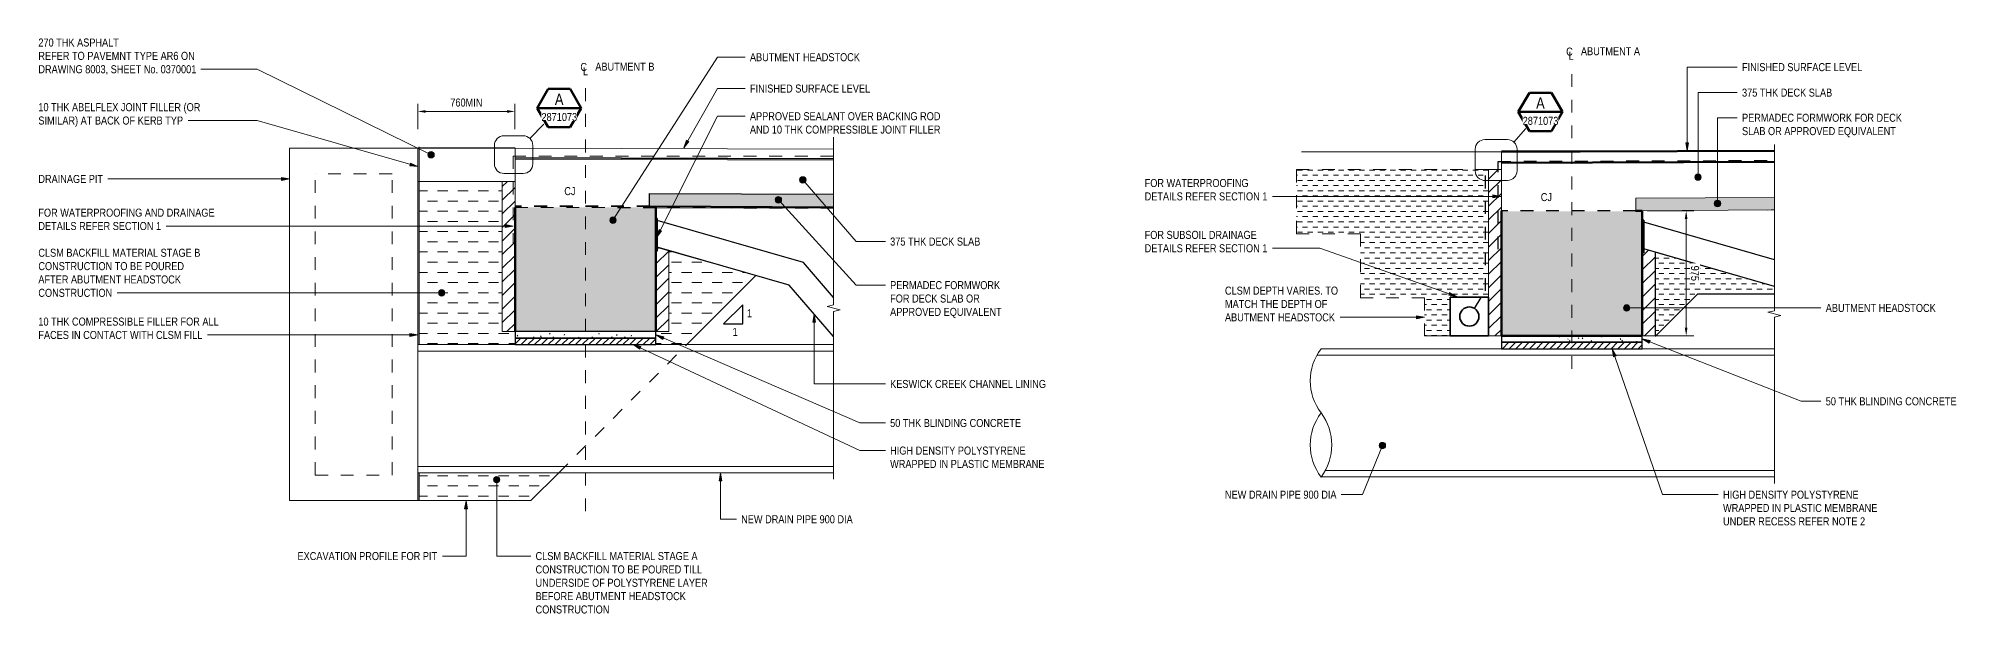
# Model space of a CAD drawing. Header units: metres. Extents: x 577.3 to 602, y 1.8 to 21.
# Drawn here: x 586.03 to 601.01, y 15.84 to 20.33 of the extents above; entities that cross this region are included whole.
import ezdxf

# ---------------------------------------------------------------- set-up
doc = ezdxf.new("R2010")
doc.units = ezdxf.units.M
doc.linetypes.add('JacobsDash', pattern=[0.0045, 0.003, -0.0015])
doc.linetypes.add('JacobsGridLine', pattern=[0.0145, 0.01, -0.001, 0.0025, -0.001])
doc.layers.get('Defpoints').update_dxf_attribs({"color": 41})
for name, color, linetype, lineweight in [('BRIDGE-ABUTMENT-CONC', 7, 'Continuous', 50), ('BRIDGE-FRAMING-LINE-18-HID', 7, 'JacobsDash', 18), ('D-BDGE', 7, 'Continuous', 13), ('D-BDGE-18-SOLID', 7, 'Continuous', 9), ('D-BDGE-FLOOR', 7, 'Continuous', 50), ('D-BDGE-FLOOR-HID', 7, 'JacobsDash', 18), ('D-BDGE-FRAMING', 7, 'Continuous', 50), ('D-BDGE-LINE', 7, 'Continuous', 9), ('D-ENHA-GEN-ANNO-SYMB', 7, 'Continuous', 9), ('D-ENHA-GEN-LINE', 7, 'Continuous', 18), ('D-ENHA-GEN-LINE-GRIDS', 7, 'Continuous', 9), ('D-ENHA-TEXT', 7, 'Continuous', 9), ('D-ENHA-TEXT-DIMS', 7, 'Continuous', 9)]:
    doc.layers.add(name, color=color, linetype=linetype, lineweight=lineweight)
doc.styles.add('Arial Narrow', font='ARIALN.TTF', dxfattribs={"height": 0.0625})
doc.styles.add('Arial Narrow_2', font='ARIALN.TTF', dxfattribs={"height": 0.0875})
doc.dimstyles.new('Dimension_Standard_O__mm_', dxfattribs={"dimscale": 0.3048, "dimtxt": 0.063964, "dimasz": 0.205052, "dimexe": 0.19685, "dimexo": 0.123031, "dimgap": 0.123031, "dimtad": 1, "dimdec": 0, "dimlfac": 1000, "dimzin": 0, "dimdsep": 46, "dimtxsty": 'Arial Narrow', "dimsah": 1, "dimcen": 0.09, "dimaunit": 1, "dimadec": 4, "dimazin": 0, "dimtfac": 1, "dimtdec": 4, "dimtix": 1, "dimtmove": 0, "dimatfit": 3, "dimfxl": 1, "dimtvp": 1, "dimtfill": 1, "dimtolj": 1, "dimtzin": 0, "dimlwd": 18, "dimlwe": 18, "dimarcsym": 2})
pattern_1 = [(45, (590.657, 17.949), (-0.053033, 0.053033), [])]
pattern_2 = [(45, (598.16057, 17.81), (-0.053033, 0.053033), [])]
pattern_3 = [(0, (598.160573, 17.81), (0.04032, 0.04032), [0.04032, -0.04032])]

# ---------------------------------------------------------------- blocks, each defined once
blk = doc.blocks.new('07_STR_DPS_PermadecPanel - 07_STR_DPS_PermadecPanel-5973115-DRG-2871073 - SECTION 02')
at = {"layer": 'D-BDGE-FRAMING', "lineweight": 18}
for p, q in [((-588.662, 19.015), (-588.662, 19.009)), ((-587.225, 19.011), (-588.662, 19.015)), ((-588.662, 19.009), (-587.225, 19.005))]:
    blk.add_line(p, q, dxfattribs=at)
blk = doc.blocks.new('CS_DET_BreakLine_ViewScale - CS_Std BreakLine-7767447-DRG-2871073 - SECTION 02')
at = {"layer": 'D-BDGE-LINE'}
for p, q in [((-587.225, 19.56), (-587.225, 18.25)), ((-587.225, 18.25), (-587.275, 18.238)), ((-587.275, 18.238), (-587.175, 18.213)), ((-587.175, 18.213), (-587.225, 18.2)), ((-587.225, 18.2), (-587.225, 16.891))]:
    blk.add_line(p, q, dxfattribs=at)
blk = doc.blocks.new('CS_DET_Pile-Column_BreakLine - Tubular BreakLine-6260738-DRG-2871073 - SECTION 03')
at = {"layer": 'D-BDGE-LINE', "color": 143, "lineweight": 18, "true_color": 0x78aac8}
for centre, start, end in [((579.635, 17.658), 142.9573, 217.0427), ((579.635, 17.158), 142.9573, 217.0427), ((578.973, 17.158), 322.9573, 37.0427)]:
    blk.add_arc(centre, 0.415, start, end, dxfattribs=at)
blk = doc.blocks.new('CS_DET_BreakLine_ViewScale - CS_Std BreakLine-7767467-DRG-2871073 - SECTION 03')
at = {"layer": 'D-BDGE-LINE'}
for p, q in [((582.844, 19.502), (582.844, 18.205)), ((582.844, 18.205), (582.794, 18.193)), ((582.794, 18.193), (582.894, 18.168)), ((582.894, 18.168), (582.844, 18.155)), ((582.844, 18.155), (582.844, 16.858))]:
    blk.add_line(p, q, dxfattribs=at)
blk = doc.blocks.new('CS_Annot_Centreline Symbol1 - CS_Annot_Centreline Symbol-5309845-DRG-2871073 - SECTION 02')
at = {"layer": 'D-ENHA-GEN-LINE', "lineweight": 9, "char_height": 0.0625, "attachment_point": 1, "style": 'Arial Narrow'}
for s, insert, width in [('C  ', (-589.202, 20.138), 0.11023), ('L', (-589.182, 20.105), 0.0481)]:
    blk.add_mtext(s, dxfattribs=dict(at, insert=insert, width=width))
blk = doc.blocks.new('DIMBLOCK9-DRG-2871073 - SECTION 02')
at = {"layer": 'D-ENHA-TEXT-DIMS', "color": 0, "lineweight": 18, "transparency": 16777216}
for p, q in [((588.993, 19.622), (588.993, 19.82)), ((589.753, 19.621), (589.753, 19.82)), ((589.691, 19.76), (589.056, 19.76))]:
    blk.add_line(p, q, dxfattribs=at)
at = {"layer": 'D-ENHA-TEXT-DIMS', "color": 0, "transparency": 16777216}
for points in [[(589.056, 19.77), (589.056, 19.749), (588.993, 19.76)], [(589.691, 19.77), (589.691, 19.749), (589.753, 19.76)]]:
    blk.add_solid(points, dxfattribs=at)
at = {"layer": 'Defpoints', "color": 0, "transparency": 16777216}
for p in [(588.993, 19.76), (588.993, 19.584), (589.753, 19.583)]:
    blk.add_point(p, dxfattribs=at)
at = {"layer": 'D-ENHA-TEXT-DIMS', "color": 0, "lineweight": 18, "transparency": 16777216, "insert": (589.373, 19.829), "char_height": 0.0625, "width": 0.3253, "attachment_point": 5, "style": 'Arial Narrow', "bg_fill": 3, "box_fill_scale": 1.1, "bg_fill_color": 256, "bg_fill_true_color": 13158600, "bg_fill_transparency": 0}
blk.add_mtext('\\A1;760MIN', dxfattribs=at)
blk = doc.blocks.new('Drafting View - DetailHead-4939574-DRG-2871073 - SECTION 02')
at = {"layer": 'D-ENHA-GEN-ANNO-SYMB', "lineweight": 50}
for p, q in [((-589.454, 19.936), (-589.541, 19.786)), ((-589.281, 19.936), (-589.454, 19.936)), ((-589.195, 19.786), (-589.281, 19.936)), ((-589.541, 19.786), (-589.195, 19.786)), ((-589.541, 19.786), (-589.454, 19.636)), ((-589.281, 19.636), (-589.195, 19.786)), ((-589.454, 19.636), (-589.281, 19.636))]:
    blk.add_line(p, q, dxfattribs=at)
blk = doc.blocks.new('DIMBLOCK10-DRG-2871073 - SECTION 03')
at = {"layer": 'D-ENHA-TEXT-DIMS', "color": 0, "lineweight": 18, "transparency": 16777216}
for p, q in [((598.593, 18.985), (598.959, 18.985)), ((598.899, 18.922), (598.899, 18.072)), ((598.593, 18.01), (598.959, 18.01))]:
    blk.add_line(p, q, dxfattribs=at)
at = {"layer": 'D-ENHA-TEXT-DIMS', "color": 0, "transparency": 16777216}
for points in [[(598.909, 18.922), (598.888, 18.922), (598.899, 18.985)], [(598.909, 18.072), (598.888, 18.072), (598.899, 18.01)]]:
    blk.add_solid(points, dxfattribs=at)
at = {"layer": 'Defpoints', "color": 0, "transparency": 16777216}
for p in [(598.556, 18.985), (598.556, 18.01), (598.899, 18.01)]:
    blk.add_point(p, dxfattribs=at)
at = {"layer": 'D-ENHA-TEXT-DIMS', "color": 0, "lineweight": 18, "transparency": 16777216, "insert": (598.968, 18.497), "char_height": 0.0625, "width": 0.14255, "attachment_point": 5, "rotation": 270.0001, "style": 'Arial Narrow', "bg_fill": 3, "box_fill_scale": 1.1, "bg_fill_color": 256, "bg_fill_true_color": 13158600, "bg_fill_transparency": 0}
blk.add_mtext('\\A1;975', dxfattribs=at)
blk = doc.blocks.new('CS_Annot_Centreline Symbol1 - CS_Annot_Centreline Symbol-5309845-DRG-2871073 - SECTION 03')
at = {"layer": 'D-ENHA-GEN-LINE', "lineweight": 9, "char_height": 0.0625, "attachment_point": 1, "style": 'Arial Narrow'}
for s, insert, width in [('C  ', (581.218, 20.258), 0.11023), ('L', (581.237, 20.225), 0.0481)]:
    blk.add_mtext(s, dxfattribs=dict(at, insert=insert, width=width))
blk = doc.blocks.new('Drafting View - DetailHead-4939574-DRG-2871073 - SECTION 03')
at = {"layer": 'D-ENHA-GEN-ANNO-SYMB', "lineweight": 50}
for p, q in [((580.931, 19.906), (580.844, 19.756)), ((581.104, 19.906), (580.931, 19.906)), ((581.19, 19.756), (581.104, 19.906)), ((580.844, 19.756), (581.19, 19.756)), ((580.844, 19.756), (580.931, 19.606)), ((581.104, 19.606), (581.19, 19.756)), ((580.931, 19.606), (581.104, 19.606))]:
    blk.add_line(p, q, dxfattribs=at)

msp = doc.modelspace()

# ---------------------------------------------------------------- hatches: boundary and pattern name
at = {"layer": 'BRIDGE-ABUTMENT-CONC', "true_color": 0xc0c0c0}
for points in [[(590.8539, 18.042), (590.8539, 19.0114), (589.7539, 19.0114), (589.7539, 18.042)], [(597.4556, 18.0098), (598.5556, 18.0098), (598.5556, 18.9849), (598.5027, 18.9849), (598.5027, 18.9804), (597.4627, 18.9804), (597.4627, 18.9849), (597.4556, 18.9849), (597.4556, 18.3779)], [(598.5556, 18.9849), (598.5556, 18.9849), (598.5027, 18.9849)], [(598.5556, 18.0098), (598.5556, 18.0099), (598.5556, 18.9849)]]:
    msp.add_hatch(color=9, dxfattribs=at).paths.add_polyline_path(points)
at = {"layer": 'D-BDGE-LINE', "true_color": 0xd8d8d8}
h = msp.add_hatch(color=254, dxfattribs=at)
h.paths.add_polyline_path([(589.0037, 16.7236), (589.0037, 16.941), (588.9937, 16.941), (588.9937, 16.7236)])
h.paths.add_polyline_path([(588.9937, 17.941), (589.0037, 17.941), (589.0037, 19.2136), (588.9937, 19.2136), (588.9937, 18.042)])
at = {"layer": 'D-BDGE-LINE'}
h = msp.add_hatch(dxfattribs=at)
h.set_pattern_fill('FP_5', color=256, style=0, pattern_type=2)
h.set_pattern_definition([(0, (590.657, 17.949), (0.07938, 0.07937), [0.07938, -0.07938])])
h.paths.add_polyline_path([(589.8779, 16.7236), (590.0952, 16.941), (589.0037, 16.941), (589.0037, 16.7236), (589.7542, 16.7236)])
h.paths.add_polyline_path([(590.8541, 17.941), (591.0952, 17.941), (591.6333, 18.4791), (590.9545, 18.6737), (590.9545, 18.042), (590.8541, 18.042), (590.854, 17.941)])
h.paths.add_polyline_path([(589.7539, 17.941), (589.7542, 17.941), (589.7539, 18.0427), (589.6537, 18.0427), (589.6537, 19.2128), (589.0037, 19.2128), (589.0037, 17.941), (589.6537, 17.941)])
h = msp.add_hatch(dxfattribs=at)
h.set_pattern_fill('FP_4', color=256, style=0, pattern_type=2)
h.set_pattern_definition(pattern_1)
h.paths.add_polyline_path([(589.6537, 18.0427), (589.7537, 18.0427), (589.7537, 19.2128), (589.6537, 19.2128), (589.6537, 18.985)])
h = msp.add_hatch(dxfattribs=at)
h.set_pattern_fill('FP_9', color=256, style=0, pattern_type=2)
h.set_pattern_definition(pattern_3)
h.paths.add_polyline_path([(597.0556, 18.0098), (597.0556, 18.3098), (597.3556, 18.3098), (597.3556, 19.3062), (595.8556, 19.3062), (595.8556, 18.8062), (596.3556, 18.8062), (596.3556, 18.3062), (596.8556, 18.3062), (596.8556, 18.0098)])
h = msp.add_hatch(dxfattribs=at)
h.set_pattern_fill('FP_8', color=256, style=0, pattern_type=2)
h.set_pattern_definition(pattern_2)
h.paths.add_polyline_path([(597.4556, 18.0098), (597.4556, 19.3062), (597.3556, 19.3062), (597.3556, 18.0098)])
at = {"layer": 'D-BDGE-LINE', "true_color": 0xc7ffc7}
for points in [[(592.2412, 19.0136), (592.2412, 19.1113), (590.8045, 19.1189), (590.8036, 19.0206), (591.217, 19.0186)], [(598.5056, 18.9849), (599.5878, 18.9912), (599.5878, 19.0891), (598.5054, 19.0832), (598.5056, 18.9879)]]:
    msp.add_hatch(color=254, dxfattribs=at).paths.add_polyline_path(points)
at = {"layer": 'D-BDGE-LINE'}
h = msp.add_hatch(dxfattribs=at)
h.set_pattern_fill('FP_4', color=256, style=0, pattern_type=2)
h.set_pattern_definition(pattern_1)
h.paths.add_polyline_path([(590.954, 18.042), (590.954, 18.673), (590.854, 18.7017), (590.8541, 18.042)])
h = msp.add_hatch(dxfattribs=at)
h.set_pattern_fill('FP_8', color=256, style=0, pattern_type=2)
h.set_pattern_definition(pattern_2)
h.paths.add_polyline_path([(598.6557, 18.0104), (598.6557, 18.6625), (598.5557, 18.6912), (598.5557, 18.0104)])
h = msp.add_hatch(dxfattribs=at)
h.set_pattern_fill('FP_9', color=256, style=0, pattern_type=2)
h.set_pattern_definition(pattern_3)
h.paths.add_polyline_path([(598.6616, 18.0104), (598.9893, 18.338), (599.5878, 18.3382), (599.5878, 18.3952), (598.6557, 18.6625), (598.6557, 18.0104)])
h = msp.add_hatch(dxfattribs=at)
h.set_pattern_fill('FP_6', color=256, style=0, pattern_type=2)
h.set_pattern_definition([(0, (590.657003, 17.949), (0.2032, 0.0508), [0.00838, -0.14402, 0.00838, -0.14402, -0.8128]), (0, (590.657003, 17.949), (0.2032, 0.0508), [-0.3048, 0.00838, -0.29642, 0.00838, -0.14402, -0.3556]), (0, (590.657003, 17.949), (0.2032, 0.0508), [-0.762, 0.00838, -0.09322, 0.00838, -0.24562]), (120, (590.733003, 17.974), (-0.145594, 0.1505764), [0.00838, -0.14402, 0.00838, -0.14402, -0.8128]), (120, (590.733003, 17.974), (-0.145594, 0.1505764), [-0.3048, 0.00838, -0.29642, 0.00838, -0.14402, -0.3556]), (120, (590.733003, 17.974), (-0.145594, 0.1505764), [-0.762, 0.00838, -0.09322, 0.00838, -0.24562]), (240, (590.758003, 18.076), (-0.057606, -0.2013764), [0.00838, -0.14402, 0.00838, -0.14402, -0.8128]), (240, (590.758003, 18.076), (-0.057606, -0.2013764), [-0.3048, 0.00838, -0.29642, 0.00838, -0.14402, -0.3556]), (240, (590.758003, 18.076), (-0.057606, -0.2013764), [-0.762, 0.00838, -0.09322, 0.00838, -0.24562])])
h.paths.add_polyline_path([(589.7542, 17.992), (590.8541, 17.992), (590.8539, 18.042), (589.7539, 18.042), (589.7539, 17.992)])
h = msp.add_hatch(dxfattribs=at)
h.set_pattern_fill('FP_7', color=256, style=0, pattern_type=2)
h.set_pattern_definition([(45, (590.657003, 17.949), (-0.0265165, 0.0265165), [])])
h.paths.add_polyline_path([(590.8538, 17.941), (590.8538, 17.992), (589.7542, 17.992), (589.7542, 17.941)])
h = msp.add_hatch(dxfattribs=at)
h.set_pattern_fill('FP_10', color=256, style=0, pattern_type=2)
h.set_pattern_definition([(0, (598.160573, 17.81), (0.2032, 0.0508), [0.00838, -0.14402, 0.00838, -0.14402, -0.8128]), (0, (598.160573, 17.81), (0.2032, 0.0508), [-0.3048, 0.00838, -0.29642, 0.00838, -0.14402, -0.3556]), (0, (598.160573, 17.81), (0.2032, 0.0508), [-0.762, 0.00838, -0.09322, 0.00838, -0.24562]), (120, (598.236573, 17.836), (-0.145594, 0.1505764), [0.00838, -0.14402, 0.00838, -0.14402, -0.8128]), (120, (598.236573, 17.836), (-0.145594, 0.1505764), [-0.3048, 0.00838, -0.29642, 0.00838, -0.14402, -0.3556]), (120, (598.236573, 17.836), (-0.145594, 0.1505764), [-0.762, 0.00838, -0.09322, 0.00838, -0.24562]), (240, (598.261573, 17.937), (-0.057606, -0.2013764), [0.00838, -0.14402, 0.00838, -0.14402, -0.8128]), (240, (598.261573, 17.937), (-0.057606, -0.2013764), [-0.3048, 0.00838, -0.29642, 0.00838, -0.14402, -0.3556]), (240, (598.261573, 17.937), (-0.057606, -0.2013764), [-0.762, 0.00838, -0.09322, 0.00838, -0.24562])])
h.paths.add_polyline_path([(597.4556, 17.9595), (598.5556, 17.9595), (598.5556, 18.0095), (597.4555, 18.0095), (597.4556, 17.9595)])
h = msp.add_hatch(dxfattribs=at)
h.set_pattern_fill('FP_11', color=256, style=0, pattern_type=2)
h.set_pattern_definition([(45, (598.160573, 17.81), (-0.0265165, 0.0265165), [])])
h.paths.add_polyline_path([(598.5556, 17.9085), (598.5556, 17.9595), (597.4555, 17.9595), (597.4556, 17.9085), (597.7905, 17.9085)])
at = {"layer": 'D-ENHA-TEXT'}
for points in [[(591.0706, 19.4767), (591.1113, 19.5254), (591.0922, 19.5364)], [(598.906, 19.4528), (598.917, 19.5153), (598.895, 19.5153)], [(588.994, 19.3297), (588.9369, 19.3575), (588.9309, 19.3364)], [(587.9933, 19.2331), (587.9308, 19.2441), (587.9308, 19.2221)], [(597.4508, 19.0972), (597.3883, 19.1082), (597.3883, 19.0861)], [(589.738, 18.8659), (589.6755, 18.8769), (589.6755, 18.8549)], [(590.86, 18.7782), (590.8979, 18.8291), (590.8782, 18.839)], [(597.1071, 18.3153), (597.0518, 18.3465), (597.0445, 18.3257)], [(592.0895, 18.1789), (592.0785, 18.1164), (592.1005, 18.1164)], [(596.855, 18.1537), (596.7925, 18.1648), (596.7925, 18.1427)], [(588.994, 18.0163), (588.9315, 18.0273), (588.9315, 18.0053)], [(590.8546, 18.0169), (590.9076, 17.982), (590.9163, 18.0022)], [(598.5552, 17.9847), (598.6094, 17.9517), (598.6174, 17.9722)], [(590.6748, 17.9425), (590.7268, 17.9061), (590.7361, 17.926)], [(598.3214, 17.9086), (598.3313, 17.8459), (598.3522, 17.8531)], [(591.3572, 16.9405), (591.3462, 16.878), (591.3682, 16.878)], [(589.3708, 16.7222), (589.3597, 16.6597), (589.3818, 16.6597)]]:
    msp.add_hatch(color=256, dxfattribs=at).paths.add_polyline_path(points)
h = msp.add_hatch(color=256, dxfattribs=at)
edge = h.paths.add_edge_path()
edge.add_arc((589.0975, 19.4218), 0.025, 0, 360)
h = msp.add_hatch(color=256, dxfattribs=at)
edge = h.paths.add_edge_path()
edge.add_arc((592.0007, 19.2258), 0.025, 0, 360)
h = msp.add_hatch(color=256, dxfattribs=at)
edge = h.paths.add_edge_path()
edge.add_arc((598.9913, 19.2475), 0.025, 0, 360)
h = msp.add_hatch(color=256, dxfattribs=at)
edge = h.paths.add_edge_path()
edge.add_arc((591.8101, 19.0702), 0.025, 0, 360)
h = msp.add_hatch(color=256, dxfattribs=at)
edge = h.paths.add_edge_path()
edge.add_arc((599.1432, 19.0414), 0.025, 0, 360)
h = msp.add_hatch(color=256, dxfattribs=at)
edge = h.paths.add_edge_path()
edge.add_arc((590.5183, 18.9117), 0.025, 0, 360)
h = msp.add_hatch(color=256, dxfattribs=at)
edge = h.paths.add_edge_path()
edge.add_arc((589.1805, 18.3449), 0.025, 0, 360)
h = msp.add_hatch(color=256, dxfattribs=at)
edge = h.paths.add_edge_path()
edge.add_arc((598.4341, 18.227), 0.025, 0, 360)
h = msp.add_hatch(color=256, dxfattribs=at)
edge = h.paths.add_edge_path()
edge.add_arc((596.5267, 17.1534), 0.025, 0, 360)
h = msp.add_hatch(color=256, dxfattribs=at)
edge = h.paths.add_edge_path()
edge.add_arc((589.6102, 16.887), 0.025, 0, 360)

# ---------------------------------------------------------------- linework, layer by layer
at = {"layer": 'BRIDGE-ABUTMENT-CONC'}
for p, q in [((589.7539, 19.0114), (589.7539, 18.042)), ((590.8539, 18.042), (590.8539, 19.0114)), ((597.4556, 18.9849), (597.4556, 18.0098)), ((598.5027, 18.9849), (598.5556, 18.9849)), ((598.5556, 18.0098), (598.5556, 18.9849)), ((598.5556, 18.9849), (598.5556, 18.9849)), ((589.7539, 18.042), (589.7539, 18.042)), ((590.8539, 18.042), (590.8539, 18.042)), ((597.4556, 18.0098), (598.5556, 18.0098)), ((598.5556, 18.0098), (598.5556, 18.0099))]:
    msp.add_line(p, q, dxfattribs=at)
at = {"layer": 'BRIDGE-FRAMING-LINE-18-HID', "color": 8, "true_color": 0x808080}
for p, q in [((589.7539, 19.0114), (590.8039, 19.0113)), ((590.804, 19.0113), (590.8539, 19.0113)), ((597.4556, 18.9849), (597.4604, 18.9849)), ((598.5556, 18.0099), (597.4556, 18.0099))]:
    msp.add_line(p, q, dxfattribs=at)
at = {"layer": 'D-BDGE', "color": 143, "lineweight": 18, "true_color": 0x78aac8}
for p, q in [((589.0037, 19.2128), (589.0037, 19.4836)), ((588.9931, 19.4736), (587.9931, 19.4736)), ((587.9931, 16.7236), (587.9931, 19.4736)), ((588.9931, 16.7236), (588.9931, 19.4736)), ((588.9931, 17.941), (592.2412, 17.941)), ((588.9931, 17.891), (592.2412, 17.891)), ((596.0154, 17.8585), (599.5878, 17.8585)), ((596.0478, 17.9085), (599.5878, 17.9085)), ((588.9931, 16.991), (592.2412, 16.991)), ((588.9931, 16.941), (592.2412, 16.941)), ((596.0799, 16.9585), (599.5878, 16.9585)), ((596.0478, 16.9085), (599.5878, 16.9085)), ((587.9931, 16.7236), (588.9931, 16.7236))]:
    msp.add_line(p, q, dxfattribs=at)
at = {"layer": 'D-BDGE', "lineweight": 25}
for p, q in [((589.7537, 19.4728), (588.9931, 19.4728)), ((590.8036, 19.0206), (590.8036, 19.1196)), ((590.8036, 19.1196), (592.2412, 19.1152)), ((599.5878, 18.3952), (598.6557, 18.6625)), ((598.6557, 18.6625), (598.6557, 18.0104)), ((598.6616, 18.0104), (598.9893, 18.338)), ((598.9893, 18.338), (599.5878, 18.3382)), ((591.5309, 18.252), (591.3809, 18.102)), ((591.5309, 18.102), (591.5309, 18.252)), ((590.8541, 18.042), (589.7539, 18.042)), ((589.7539, 18.042), (589.7539, 17.992)), ((589.7539, 17.992), (590.8541, 17.992)), ((590.8541, 17.992), (589.7539, 17.992)), ((589.7539, 17.992), (589.7539, 17.941)), ((590.8541, 17.992), (590.8541, 18.042)), ((590.8541, 17.941), (590.8541, 17.992)), ((591.3809, 18.102), (591.5309, 18.102)), ((598.5556, 18.0095), (597.4555, 18.0095)), ((597.4555, 18.0095), (597.4555, 17.9595)), ((598.5556, 17.9595), (598.5556, 18.0095)), ((598.6557, 18.0104), (598.6616, 18.0104)), ((589.7539, 17.941), (590.8541, 17.941)), ((597.4555, 17.9595), (598.5556, 17.9595)), ((598.5556, 17.9595), (597.4555, 17.9595)), ((597.4555, 17.9595), (597.4555, 17.9085)), ((597.4555, 17.9085), (598.5556, 17.9085)), ((598.5556, 17.9085), (598.5556, 17.9595))]:
    msp.add_line(p, q, dxfattribs=at)
at = {"layer": 'D-BDGE', "linetype": 'JacobsDash', "lineweight": 18}
for p, q in [((589.7386, 19.4108), (592.2412, 19.4108)), ((589.7386, 19.4108), (589.7386, 18.7233)), ((597.3556, 19.3062), (595.8556, 19.3062)), ((595.8556, 19.3062), (595.8556, 18.8062)), ((595.8556, 18.8062), (596.3556, 18.8062)), ((596.3556, 18.8062), (596.3556, 18.3062)), ((596.3556, 18.3062), (596.8556, 18.3062)), ((596.8556, 18.3062), (596.8556, 18.0098)), ((590.0952, 16.941), (591.0952, 17.941))]:
    msp.add_line(p, q, dxfattribs=at)
at = {"layer": 'D-BDGE', "lineweight": 35}
for p, q in [((589.7573, 19.397), (592.2412, 19.3909)), ((597.0556, 18.3098), (597.3556, 18.3098)), ((597.0556, 18.0098), (597.0556, 18.3098)), ((597.3556, 18.3098), (597.3556, 18.0098)), ((597.3556, 18.0098), (597.0556, 18.0098))]:
    msp.add_line(p, q, dxfattribs=at)
at = {"layer": 'D-BDGE', "lineweight": 18}
for p, q in [((597.4556, 19.4456), (595.8956, 19.4456)), ((589.0037, 19.2136), (588.9937, 19.2136)), ((588.9937, 19.2136), (588.9937, 17.941)), ((589.0037, 17.941), (589.0037, 19.2136)), ((596.8556, 18.0098), (597.0556, 18.0098)), ((588.9937, 17.941), (589.0037, 17.941)), ((589.0037, 16.941), (588.9937, 16.941)), ((588.9937, 16.941), (588.9937, 16.7236)), ((589.0037, 16.7236), (589.0037, 16.941)), ((588.9937, 16.7236), (589.0037, 16.7236))]:
    msp.add_line(p, q, dxfattribs=at)
at = {"layer": 'D-BDGE', "linetype": 'JacobsDash', "lineweight": 25}
for p, q in [((597.4306, 19.3699), (599.5878, 19.3776)), ((597.4306, 18.6849), (597.4306, 19.3699)), ((597.3306, 18.3598), (597.3306, 19.3062)), ((598.5056, 18.9849), (597.4556, 18.9849)), ((597.2454, 18.2234), (597.3306, 18.3598))]:
    msp.add_line(p, q, dxfattribs=at)
at = {"layer": 'D-BDGE', "color": 143, "linetype": 'JacobsDash', "lineweight": 18, "true_color": 0x78aac8}
for p, q in [((588.1931, 16.9236), (588.1931, 19.2736)), ((588.7931, 19.2736), (588.1931, 19.2736)), ((588.7931, 16.9236), (588.7931, 19.2736)), ((588.1931, 16.9236), (588.7931, 16.9236))]:
    msp.add_line(p, q, dxfattribs=at)
at = {"layer": 'D-BDGE', "lineweight": 9}
for p, q in [((589.6537, 19.2128), (589.6537, 18.0427)), ((589.7537, 19.2128), (589.6537, 19.2128)), ((589.7537, 18.0427), (589.7537, 19.2128)), ((597.3556, 19.3062), (597.3556, 18.0098)), ((597.4556, 19.3062), (597.3556, 19.3062)), ((597.4556, 18.0098), (597.4556, 19.3062)), ((590.854, 18.7017), (590.854, 18.042)), ((590.954, 18.673), (590.854, 18.7017)), ((590.954, 18.042), (590.954, 18.673)), ((598.5557, 18.6912), (598.5557, 18.0104)), ((598.6557, 18.6625), (598.5557, 18.6912)), ((598.6557, 18.0104), (598.6557, 18.6625)), ((589.6537, 18.0427), (589.7537, 18.0427)), ((590.8541, 18.042), (590.954, 18.042)), ((597.3556, 18.0098), (597.4556, 18.0098)), ((598.5557, 18.0104), (598.6557, 18.0104))]:
    msp.add_line(p, q, dxfattribs=at)
at = {"layer": 'D-BDGE', "linetype": 'JacobsDash', "lineweight": 35}
msp.add_line((590.8036, 19.0206), (589.7537, 19.0206), dxfattribs=at)
at = {"layer": 'D-BDGE', "lineweight": 40}
msp.add_line((590.8036, 19.0206), (592.2412, 19.0136), dxfattribs=at)
at = {"layer": 'D-BDGE', "color": 8, "lineweight": 25, "true_color": 0x808080}
for p, q in [((590.8637, 18.9256), (590.8537, 18.9256)), ((590.8637, 18.9256), (590.8637, 18.6706)), ((592.0048, 18.5806), (590.8637, 18.9078)), ((598.5683, 18.9116), (598.5583, 18.9116)), ((598.5683, 18.9116), (598.5683, 18.6566)), ((599.5878, 18.6033), (598.5683, 18.8956)), ((590.8637, 18.6706), (590.8538, 18.6706)), ((591.8936, 18.4044), (590.8637, 18.6998)), ((592.2412, 18.3086), (592.0048, 18.5806)), ((598.5683, 18.6566), (598.5583, 18.6566)), ((599.5878, 18.3952), (598.5683, 18.6876)), ((592.2412, 18.0045), (591.8936, 18.4044))]:
    msp.add_line(p, q, dxfattribs=at)
at = {"layer": 'D-BDGE', "lineweight": 35}
msp.add_circle((597.2056, 18.1598), 0.075, dxfattribs=at)
at = {"layer": 'D-BDGE-18-SOLID'}
for p, q in [((589.6537, 19.2128), (589.0037, 19.2128)), ((589.0037, 19.2128), (589.0037, 17.941)), ((589.6537, 18.0427), (589.6537, 19.2128)), ((590.9545, 18.6737), (590.9545, 18.042)), ((591.6333, 18.4791), (590.9545, 18.6737)), ((591.0952, 17.941), (591.6333, 18.4791)), ((589.7542, 18.0427), (589.6537, 18.0427)), ((589.7542, 18.042), (589.7542, 18.0427)), ((589.7542, 17.941), (589.7542, 17.992)), ((590.8538, 17.992), (590.8538, 17.941)), ((590.9545, 18.042), (590.8541, 18.042)), ((589.0037, 17.941), (589.7542, 17.941)), ((590.0952, 16.941), (589.0037, 16.941)), ((589.0037, 16.941), (589.0037, 16.7236)), ((589.8779, 16.7236), (590.0952, 16.941)), ((589.0037, 16.7236), (589.8779, 16.7236))]:
    msp.add_line(p, q, dxfattribs=at)
at = {"layer": 'D-BDGE-18-SOLID', "color": 252, "true_color": 0x888888}
for p, q in [((590.8045, 19.1189), (590.8036, 19.0206)), ((592.2412, 19.1113), (590.8045, 19.1189)), ((599.5878, 19.0891), (598.5054, 19.0832)), ((598.5054, 19.0832), (598.5056, 18.9849)), ((590.8036, 19.0206), (592.2412, 19.0136)), ((598.5056, 18.9849), (599.5878, 18.9912))]:
    msp.add_line(p, q, dxfattribs=at)
at = {"layer": 'D-BDGE-FLOOR', "lineweight": 18}
for p, q in [((592.2412, 19.4652), (589.7539, 19.4724)), ((589.7539, 19.4724), (589.7539, 19.3874)), ((589.7539, 19.3874), (592.2412, 19.3802)), ((592.2412, 19.3789), (589.7539, 19.3863)), ((589.7539, 19.3863), (589.7539, 19.0113)), ((598.0638, 19.4479), (597.4556, 19.4461)), ((597.4556, 19.4461), (597.4556, 19.3611)), ((599.5878, 19.366), (597.4556, 19.3599)), ((597.4556, 19.3611), (598.0638, 19.3629)), ((597.4556, 19.3599), (597.4556, 18.9849)), ((599.5878, 19.4523), (598.0638, 19.4479)), ((598.0638, 19.4479), (598.0714, 19.448)), ((598.0638, 19.3629), (599.5878, 19.3673)), ((597.4556, 18.9849), (597.4627, 18.9849)), ((598.5027, 18.9879), (598.5056, 18.9879)), ((599.5357, 18.9909), (599.5878, 18.991))]:
    msp.add_line(p, q, dxfattribs=at)
at = {"layer": 'D-BDGE-FLOOR'}
for p, q in [((589.7539, 19.3873), (589.7539, 19.3874)), ((597.4556, 19.4462), (598.0679, 19.448)), ((597.4556, 19.4461), (597.4556, 19.4462)), ((597.4556, 19.36), (599.5878, 19.3661)), ((597.4556, 19.3599), (597.4556, 19.36)), ((598.0714, 19.448), (599.5878, 19.4524))]:
    msp.add_line(p, q, dxfattribs=at)
at = {"layer": 'D-BDGE-FLOOR-HID'}
for p, q in [((598.0679, 19.363), (597.4556, 19.3612)), ((598.0714, 19.363), (598.0687, 19.363)), ((599.5878, 19.3674), (598.0714, 19.363)), ((590.8539, 19.008), (589.7539, 19.0113)), ((592.2412, 19.0039), (590.854, 19.008)), ((597.4627, 18.985), (597.4556, 18.985)), ((598.5056, 18.988), (598.5027, 18.988)), ((599.5878, 18.9911), (599.5625, 18.991))]:
    msp.add_line(p, q, dxfattribs=at)
at = {"layer": 'D-ENHA-GEN-ANNO-SYMB', "lineweight": 18}
for p, q in [((589.5919, 19.4949), (589.5919, 19.3506)), ((589.8923, 19.3506), (589.8923, 19.4949)), ((597.5031, 19.54), (597.3262, 19.54)), ((597.2512, 19.465), (597.2512, 19.2973)), ((597.5781, 19.2973), (597.5781, 19.465)), ((589.6669, 19.2756), (589.8173, 19.2756)), ((597.3262, 19.2223), (597.5031, 19.2223))]:
    msp.add_line(p, q, dxfattribs=at)
for centre, start, end in [((597.3262, 19.465), 90, 180), ((597.5031, 19.465), 0, 90), ((589.6669, 19.3506), 180, 270), ((589.8173, 19.3506), 270, 0), ((597.3262, 19.2973), 180, 270), ((597.5031, 19.2973), 270, 0)]:
    msp.add_arc(centre, 0.075, start, end, dxfattribs=at)
at = {"layer": 'D-ENHA-GEN-LINE-GRIDS', "linetype": 'JacobsGridLine', "lineweight": 18}
for p, q in [((598.0056, 17.751), (598.0056, 20.1224)), ((590.3039, 16.6408), (590.3039, 20.0025))]:
    msp.add_line(p, q, dxfattribs=at)
at = {"layer": 'D-ENHA-TEXT'}
for p, q in [((587.3811, 20.089), (587.3004, 20.089)), ((587.7397, 20.089), (587.3811, 20.089)), ((591.3354, 20.183), (591.5502, 20.183)), ((598.906, 20.1055), (599.2975, 20.1055)), ((598.906, 19.4528), (598.906, 20.1055)), ((591.0706, 19.4767), (591.3354, 19.9385)), ((591.3354, 19.9385), (591.5502, 19.9385)), ((598.9913, 19.9067), (599.2975, 19.9067)), ((598.9913, 19.2475), (598.9913, 19.9067)), ((587.4021, 19.6889), (587.2012, 19.6889)), ((587.7397, 19.6889), (587.4021, 19.6889)), ((590.86, 18.7782), (591.3354, 19.7225)), ((591.3354, 19.7225), (591.5502, 19.7225)), ((599.1432, 19.7106), (599.2975, 19.7106)), ((599.1432, 19.0414), (599.1432, 19.7106)), ((591.0922, 19.5364), (591.0706, 19.4767)), ((591.0706, 19.4767), (591.1113, 19.5254)), ((591.1113, 19.5254), (591.0922, 19.5364)), ((598.917, 19.5153), (598.895, 19.5153)), ((598.895, 19.5153), (598.906, 19.4528)), ((598.906, 19.4528), (598.917, 19.5153)), ((588.9369, 19.3575), (588.9309, 19.3364)), ((588.9309, 19.3364), (588.994, 19.3297)), ((588.994, 19.3297), (588.9369, 19.3575)), ((587.241, 19.2331), (586.5745, 19.2331)), ((587.9933, 19.2331), (587.241, 19.2331)), ((587.9933, 19.2331), (587.9308, 19.2441)), ((587.9308, 19.2441), (587.9308, 19.2221)), ((587.9308, 19.2221), (587.9933, 19.2331)), ((592.0007, 19.2258), (592.4182, 18.7446)), ((591.8101, 19.0702), (592.4182, 18.4046)), ((595.7036, 19.0972), (595.6683, 19.0972)), ((597.4508, 19.0972), (595.7036, 19.0972)), ((597.4508, 19.0972), (597.3883, 19.1082)), ((597.3883, 19.1082), (597.3883, 19.0861)), ((597.3883, 19.0861), (597.4508, 19.0972)), ((589.738, 18.8659), (589.6755, 18.8769)), ((589.6755, 18.8769), (589.6755, 18.8549)), ((587.4835, 18.8659), (587.0292, 18.8659)), ((589.738, 18.8659), (587.4835, 18.8659)), ((589.6755, 18.8549), (589.738, 18.8659)), ((590.8782, 18.839), (590.86, 18.7782)), ((590.86, 18.7782), (590.8979, 18.8291)), ((590.8979, 18.8291), (590.8782, 18.839)), ((592.4182, 18.7446), (592.645, 18.7446)), ((595.8477, 18.6926), (595.6683, 18.6926)), ((596.0385, 18.6926), (595.8477, 18.6926)), ((587.3811, 18.3449), (586.6456, 18.3449)), ((589.1805, 18.3449), (587.3811, 18.3449)), ((592.4182, 18.4046), (592.645, 18.4046)), ((597.0518, 18.3465), (597.0445, 18.3257)), ((597.0445, 18.3257), (597.1071, 18.3153)), ((597.1071, 18.3153), (597.0518, 18.3465)), ((592.0895, 18.1789), (592.0785, 18.1164)), ((592.1005, 18.1164), (592.0895, 18.1789)), ((592.0895, 18.1789), (592.0895, 17.6339)), ((596.4749, 18.1537), (596.1963, 18.1537)), ((596.855, 18.1537), (596.4749, 18.1537)), ((596.855, 18.1537), (596.7925, 18.1648)), ((596.7925, 18.1648), (596.7925, 18.1427)), ((596.7925, 18.1427), (596.855, 18.1537)), ((598.4341, 18.227), (599.9512, 18.227)), ((587.4985, 18.0163), (587.3517, 18.0163)), ((588.994, 18.0163), (587.4985, 18.0163)), ((588.994, 18.0163), (588.9315, 18.0273)), ((588.9315, 18.0273), (588.9315, 18.0053)), ((588.9315, 18.0053), (588.994, 18.0163)), ((590.8546, 18.0169), (590.9076, 17.982)), ((590.9163, 18.0022), (590.8546, 18.0169)), ((590.9076, 17.982), (590.9163, 18.0022)), ((592.0785, 18.1164), (592.1005, 18.1164)), ((590.6748, 17.9425), (590.7268, 17.9061)), ((590.7361, 17.926), (590.6748, 17.9425)), ((590.7268, 17.9061), (590.7361, 17.926)), ((598.3214, 17.9086), (598.3313, 17.8459)), ((598.3522, 17.8531), (598.3214, 17.9086)), ((598.3214, 17.9086), (598.7136, 16.7705)), ((598.3313, 17.8459), (598.3522, 17.8531)), ((592.0895, 17.6339), (592.645, 17.6339)), ((599.798, 17.4986), (599.9512, 17.4986)), ((592.4469, 17.3295), (592.645, 17.3295)), ((592.4469, 17.1141), (592.645, 17.1141)), ((596.5267, 17.1534), (596.3718, 16.7705)), ((591.3572, 16.9405), (591.3462, 16.878)), ((591.3682, 16.878), (591.3572, 16.9405)), ((591.3572, 16.9405), (591.3572, 16.5784)), ((589.6102, 16.887), (589.6102, 16.2913)), ((591.3462, 16.878), (591.3682, 16.878)), ((589.3708, 16.7222), (589.3597, 16.6597)), ((589.3597, 16.6597), (589.3818, 16.6597)), ((589.3818, 16.6597), (589.3708, 16.7222)), ((589.3708, 16.7222), (589.3708, 16.2913)), ((596.2062, 16.7705), (596.2045, 16.7705)), ((596.3718, 16.7705), (596.2062, 16.7705)), ((598.7136, 16.7705), (599.1493, 16.7705)), ((591.3572, 16.5784), (591.4816, 16.5784)), ((589.1913, 16.2913), (589.1869, 16.2913)), ((589.3708, 16.2913), (589.1913, 16.2913)), ((589.6102, 16.2913), (589.8762, 16.2913))]:
    msp.add_line(p, q, dxfattribs=at)
for centre in [(589.0975, 19.4218), (592.0007, 19.2258), (598.9913, 19.2475), (591.8101, 19.0702), (599.1432, 19.0414), (590.5183, 18.9117), (589.1805, 18.3449), (598.4341, 18.227), (596.5267, 17.1534), (589.6102, 16.887)]:
    msp.add_circle(centre, 0.025, dxfattribs=at)

# ---------------------------------------------------------------- block references
at = {"layer": 'D-BDGE-FRAMING'}
msp.add_blockref('07_STR_DPS_PermadecPanel - 07_STR_DPS_PermadecPanel-5973115-DRG-2871073 - SECTION 02', (1179.466, 0), dxfattribs=at)
at = {"layer": 'D-BDGE-LINE'}
for name, p in [('CS_DET_BreakLine_ViewScale - CS_Std BreakLine-7767447-DRG-2871073 - SECTION 02', (1179.466, 0)), ('CS_DET_BreakLine_ViewScale - CS_Std BreakLine-7767467-DRG-2871073 - SECTION 03', (16.7436, 0))]:
    msp.add_blockref(name, p, dxfattribs=at)
at = {"layer": 'D-BDGE-LINE', "color": 143, "true_color": 0x78aac8}
msp.add_blockref('CS_DET_Pile-Column_BreakLine - Tubular BreakLine-6260738-DRG-2871073 - SECTION 03', (16.7436, 0), dxfattribs=at)
at = {"layer": 'D-ENHA-GEN-ANNO-SYMB', "lineweight": 50}
for name, p in [('Drafting View - DetailHead-4939574-DRG-2871073 - SECTION 02', (1179.466, 0)), ('Drafting View - DetailHead-4939574-DRG-2871073 - SECTION 03', (16.7436, 0))]:
    msp.add_blockref(name, p, dxfattribs=at)
at = {"layer": 'D-ENHA-GEN-LINE', "lineweight": 9}
for name, p in [('CS_Annot_Centreline Symbol1 - CS_Annot_Centreline Symbol-5309845-DRG-2871073 - SECTION 03', (16.7436, 0)), ('CS_Annot_Centreline Symbol1 - CS_Annot_Centreline Symbol-5309845-DRG-2871073 - SECTION 02', (1179.466, 0))]:
    msp.add_blockref(name, p, dxfattribs=at)

# ---------------------------------------------------------------- texts
at = {"layer": 'D-ENHA-TEXT', "char_height": 0.0625, "attachment_point": 1, "style": 'Arial Narrow', "bg_fill": 3, "box_fill_scale": 1, "bg_fill_color": 256, "bg_fill_transparency": 0}
for s, insert in [('270 THK ASPHALT  ', (586.0309, 20.3287)), ('CLSM BACKFILL MATERIAL STAGE B ', (586.0309, 18.6887))]:
    msp.add_mtext(s, dxfattribs=dict(at, insert=insert))
at = {"layer": 'D-ENHA-TEXT', "char_height": 0.0625, "attachment_point": 1, "style": 'Arial Narrow', "bg_fill": 3, "box_fill_scale": 1, "bg_fill_color": 256, "bg_fill_true_color": 13158600, "bg_fill_transparency": 0}
for s, insert in [('FOR WATERPROOFING ', (594.67, 19.2326)), ('FOR SUBSOIL DRAINAGE ', (594.67, 18.828))]:
    msp.add_mtext(s, dxfattribs=dict(at, insert=insert))

# ---------------------------------------------------------------- dimensions: what is measured, and where the dimension line sits
at = {"layer": 'D-ENHA-TEXT-DIMS', "lineweight": 18}
dim = msp.add_linear_dim(base=(588.9931, 19.7596), p1=(589.7531, 19.5831), p2=(588.9931, 19.5844), dimstyle='Dimension_Standard_O__mm_', override={"dimpost": '<>MIN', "dimfxl": 0.760001}, dxfattribs=at)
dim.commit()
dim.dimension.update_dxf_attribs({"geometry": 'DIMBLOCK9-DRG-2871073 - SECTION 02', "text_midpoint": (589.3731, 19.829)})

# ---------------------------------------------------------------- next in the draw order: linework, layer by layer
at = {"layer": 'D-ENHA-GEN-ANNO-SYMB', "lineweight": 18}
msp.add_line((589.8173, 19.5699), (589.6669, 19.5699), dxfattribs=at)
for centre, start, end in [((589.6669, 19.4949), 90, 180), ((589.8173, 19.4949), 0, 90)]:
    msp.add_arc(centre, 0.075, start, end, dxfattribs=at)
at = {"layer": 'D-ENHA-TEXT'}
for p, q in [((589.0975, 19.4218), (587.7397, 20.089)), ((588.994, 19.3297), (587.7397, 19.6889))]:
    msp.add_line(p, q, dxfattribs=at)

# ---------------------------------------------------------------- next in the draw order: texts
at = {"layer": 'D-ENHA-GEN-ANNO-SYMB', "char_height": 0.0875, "attachment_point": 1, "style": 'Arial Narrow_2', "bg_fill": 3, "box_fill_scale": 1, "bg_fill_color": 256, "bg_fill_transparency": 0}
for insert in [(590.0646, 19.8988), (597.7271, 19.8689)]:
    msp.add_mtext('A', dxfattribs=dict(at, insert=insert))
at = {"layer": 'D-ENHA-GEN-LINE', "lineweight": 9, "char_height": 0.0625, "attachment_point": 1, "style": 'Arial Narrow', "bg_fill": 3, "box_fill_scale": 1, "bg_fill_color": 256, "bg_fill_true_color": 13158600, "bg_fill_transparency": 0}
for s, insert in [('ABUTMENT A', (598.077, 20.2606)), ('ABUTMENT B', (590.3802, 20.1405))]:
    msp.add_mtext(s, dxfattribs=dict(at, insert=insert))
at = {"layer": 'D-ENHA-TEXT', "char_height": 0.0625, "attachment_point": 1, "style": 'Arial Narrow', "bg_fill": 3, "box_fill_scale": 1, "bg_fill_color": 256, "bg_fill_transparency": 0}
for s, insert in [('REFER TO PAVEMNT TYPE AR6 ON ', (586.0309, 20.2245)), ('ABUTMENT HEADSTOCK', (591.5877, 20.2143)), ('FINISHED SURFACE LEVEL', (591.5877, 19.9697)), ('10 THK ABELFLEX JOINT FILLER (OR ', (586.0309, 19.8244)), ('APPROVED SEALANT OVER BACKING ROD ', (591.5877, 19.7538)), ('DRAINAGE PIT', (586.0309, 19.2644)), ('CJ', (590.1381, 19.1695)), ('FOR WATERPROOFING AND DRAINAGE ', (586.0309, 19.0013)), ('375 THK DECK SLAB', (592.6825, 18.7759)), ('CONSTRUCTION TO BE POURED ', (586.0309, 18.5845)), ('PERMADEC FORMWORK ', (592.6825, 18.4359)), ('10 THK COMPRESSIBLE FILLER FOR ALL ', (586.0309, 18.1517)), ('1', (591.5639, 18.2167)), ('1', (591.4518, 18.0717)), ('KESWICK CREEK CHANNEL LINING', (592.6825, 17.6652)), ('50 THK BLINDING CONCRETE', (592.6825, 17.3607)), ('HIGH DENSITY POLYSTYRENE ', (592.6825, 17.1454)), ('NEW DRAIN PIPE 900 DIA', (591.5191, 16.6097)), ('EXCAVATION PROFILE FOR PIT', (588.0547, 16.3226)), ('CLSM BACKFILL MATERIAL STAGE A ', (589.9137, 16.3226))]:
    msp.add_mtext(s, dxfattribs=dict(at, insert=insert))
at = {"layer": 'D-ENHA-TEXT', "char_height": 0.0625, "attachment_point": 1, "style": 'Arial Narrow', "bg_fill": 3, "box_fill_scale": 1, "bg_fill_color": 256, "bg_fill_true_color": 13158600, "bg_fill_transparency": 0}
for s, insert in [('FINISHED SURFACE LEVEL', (599.335, 20.1368)), ('375 THK DECK SLAB', (599.335, 19.938)), ('PERMADEC FORMWORK FOR DECK', (599.335, 19.7419)), ('DETAILS REFER SECTION 1', (594.67, 19.1284)), ('CJ', (597.7635, 19.123)), ('DETAILS REFER SECTION 1', (594.67, 18.7238)), ('CLSM DEPTH VARIES. TO ', (595.2972, 18.3933)), ('ABUTMENT HEADSTOCK', (599.9887, 18.2582)), ('50 THK BLINDING CONCRETE', (599.9887, 17.5299)), ('NEW DRAIN PIPE 900 DIA', (595.2972, 16.8017)), ('HIGH DENSITY POLYSTYRENE ', (599.1868, 16.8017))]:
    msp.add_mtext(s, dxfattribs=dict(at, insert=insert))

# ---------------------------------------------------------------- next in the draw order: dimensions: what is measured, and where the dimension line sits
at = {"layer": 'D-ENHA-TEXT-DIMS', "lineweight": 18}
dim = msp.add_linear_dim(base=(598.8986, 18.0098), p1=(598.5556, 18.9849), p2=(598.5556, 18.0098), angle=270.00012, dimstyle='Dimension_Standard_O__mm_', override={"dimpost": '<>', "dimfxl": 0.975049}, dxfattribs=at)
dim.commit()
dim.dimension.update_dxf_attribs({"geometry": 'DIMBLOCK10-DRG-2871073 - SECTION 03', "text_midpoint": (598.9681, 18.4973)})

# ---------------------------------------------------------------- next in the draw order: linework, layer by layer
at = {"layer": 'D-ENHA-TEXT'}
for p, q in [((590.5183, 18.9117), (591.3354, 20.183)), ((590.8546, 18.0169), (592.4469, 17.3295)), ((598.5552, 17.9847), (598.6094, 17.9517)), ((598.6174, 17.9722), (598.5552, 17.9847)), ((598.5552, 17.9847), (599.798, 17.4986)), ((590.6748, 17.9425), (592.4469, 17.1141)), ((598.6094, 17.9517), (598.6174, 17.9722))]:
    msp.add_line(p, q, dxfattribs=at)

# ---------------------------------------------------------------- next in the draw order: texts
at = {"layer": 'D-ENHA-GEN-ANNO-SYMB', "char_height": 0.0625, "attachment_point": 1, "style": 'Arial Narrow', "bg_fill": 3, "box_fill_scale": 1, "bg_fill_color": 256, "bg_fill_true_color": 13158600, "bg_fill_transparency": 0}
for insert in [(589.9596, 19.7478), (597.6221, 19.7179)]:
    msp.add_mtext('2871073', dxfattribs=dict(at, insert=insert))
at = {"layer": 'D-ENHA-TEXT', "char_height": 0.0625, "attachment_point": 1, "style": 'Arial Narrow', "bg_fill": 3, "box_fill_scale": 1, "bg_fill_color": 256, "bg_fill_transparency": 0}
for s, insert in [('DRAWING 8003, SHEET No. 0370001', (586.0309, 20.1203)), ('SIMILAR) AT BACK OF KERB TYP', (586.0309, 19.7202)), ('AND 10 THK COMPRESSIBLE JOINT FILLER', (591.5877, 19.6496)), ('DETAILS REFER SECTION 1', (586.0309, 18.8972)), ('AFTER ABUTMENT HEADSTOCK ', (586.0309, 18.4803)), ('FOR DECK SLAB OR ', (592.6825, 18.3317)), ('FACES IN CONTACT WITH CLSM FILL', (586.0309, 18.0475)), ('WRAPPED IN PLASTIC MEMBRANE', (592.6825, 17.0412)), ('CONSTRUCTION TO BE POURED TILL ', (589.9137, 16.2184))]:
    msp.add_mtext(s, dxfattribs=dict(at, insert=insert))
at = {"layer": 'D-ENHA-TEXT', "char_height": 0.0625, "attachment_point": 1, "style": 'Arial Narrow', "bg_fill": 3, "box_fill_scale": 1, "bg_fill_color": 256, "bg_fill_true_color": 13158600, "bg_fill_transparency": 0}
for s, insert in [('SLAB OR APPROVED EQUIVALENT', (599.335, 19.6377)), ('MATCH THE DEPTH OF ', (595.2972, 18.2892)), ('WRAPPED IN PLASTIC MEMBRANE ', (599.1868, 16.6976))]:
    msp.add_mtext(s, dxfattribs=dict(at, insert=insert))

# ---------------------------------------------------------------- next in the draw order: linework, layer by layer
at = {"layer": 'D-ENHA-GEN-ANNO-SYMB', "lineweight": 18}
for p, q in [((589.8694, 19.5489), (589.978, 19.6616)), ((597.5528, 19.5212), (597.646, 19.6267))]:
    msp.add_line(p, q, dxfattribs=at)
at = {"layer": 'D-ENHA-TEXT'}
msp.add_line((597.1071, 18.3153), (596.0385, 18.6926), dxfattribs=at)

# ---------------------------------------------------------------- next in the draw order: texts
at = {"layer": 'D-ENHA-TEXT', "char_height": 0.0625, "attachment_point": 1, "style": 'Arial Narrow', "bg_fill": 3, "box_fill_scale": 1, "bg_fill_color": 256, "bg_fill_transparency": 0}
for s, insert in [('CONSTRUCTION', (586.0309, 18.3761)), ('APPROVED EQUIVALENT', (592.6825, 18.2275)), ('UNDERSIDE OF POLYSTYRENE LAYER ', (589.9137, 16.1142))]:
    msp.add_mtext(s, dxfattribs=dict(at, insert=insert))
at = {"layer": 'D-ENHA-TEXT', "char_height": 0.0625, "attachment_point": 1, "style": 'Arial Narrow', "bg_fill": 3, "box_fill_scale": 1, "bg_fill_color": 256, "bg_fill_true_color": 13158600, "bg_fill_transparency": 0}
for s, insert in [('ABUTMENT HEADSTOCK', (595.2972, 18.185)), ('UNDER RECESS REFER NOTE 2', (599.1868, 16.5934))]:
    msp.add_mtext(s, dxfattribs=dict(at, insert=insert))

# ---------------------------------------------------------------- next in the draw order: texts
at = {"layer": 'D-ENHA-TEXT', "insert": (589.9137, 16.0101), "char_height": 0.0625, "attachment_point": 1, "style": 'Arial Narrow', "bg_fill": 3, "box_fill_scale": 1, "bg_fill_color": 256, "bg_fill_transparency": 0}
msp.add_mtext('BEFORE ABUTMENT HEADSTOCK ', dxfattribs=at)

# ---------------------------------------------------------------- next in the draw order: texts
at = {"layer": 'D-ENHA-TEXT', "insert": (589.9137, 15.9059), "char_height": 0.0625, "attachment_point": 1, "style": 'Arial Narrow', "bg_fill": 3, "box_fill_scale": 1, "bg_fill_color": 256, "bg_fill_transparency": 0}
msp.add_mtext('CONSTRUCTION', dxfattribs=at)

doc.saveas('drawing.dxf')
